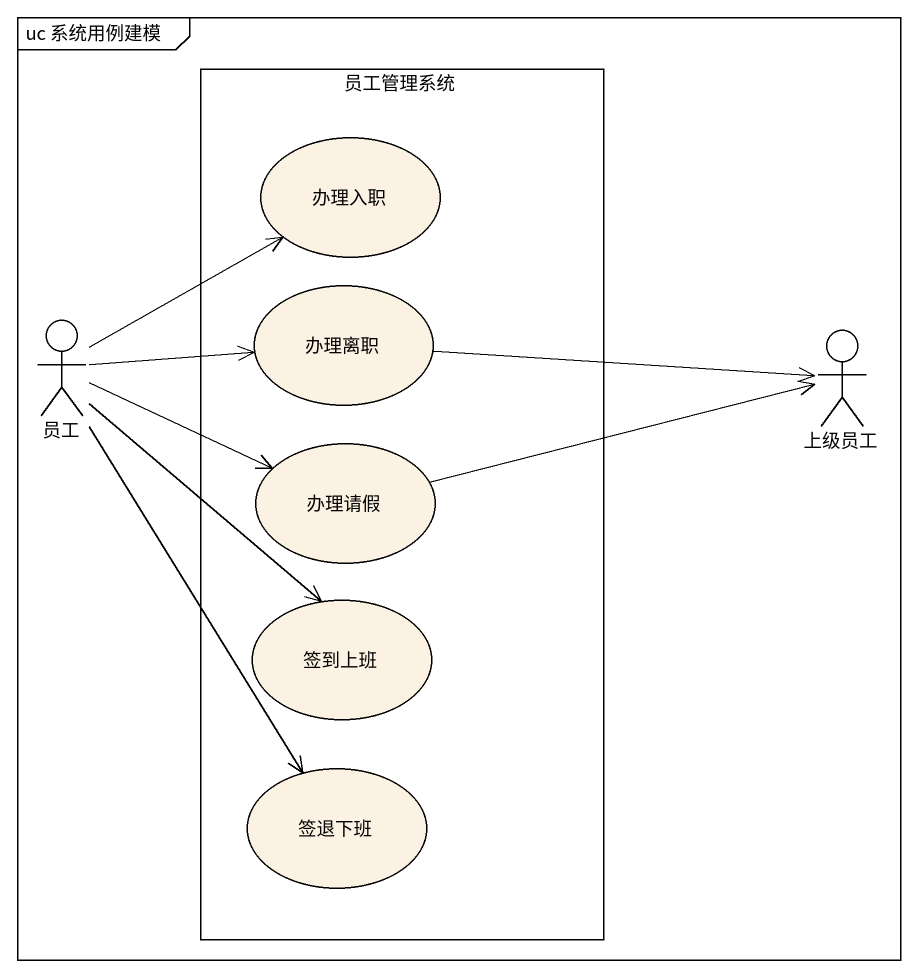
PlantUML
@startuml
mainframe uc 系统用例建模
rectangle 员工管理系统 {
  usecase 办理入职
  usecase 办理离职
  usecase 办理请假
  usecase 签到上班
  usecase 签退下班
}
actor 员工
actor 上级员工
员工 -up-> 办理入职
员工 -right-> 办理离职
员工 -right-> 办理请假
员工 --> 签到上班
员工 --> 签退下班
办理离职 -right-> 上级员工
办理请假 -right-> 上级员工
@enduml
